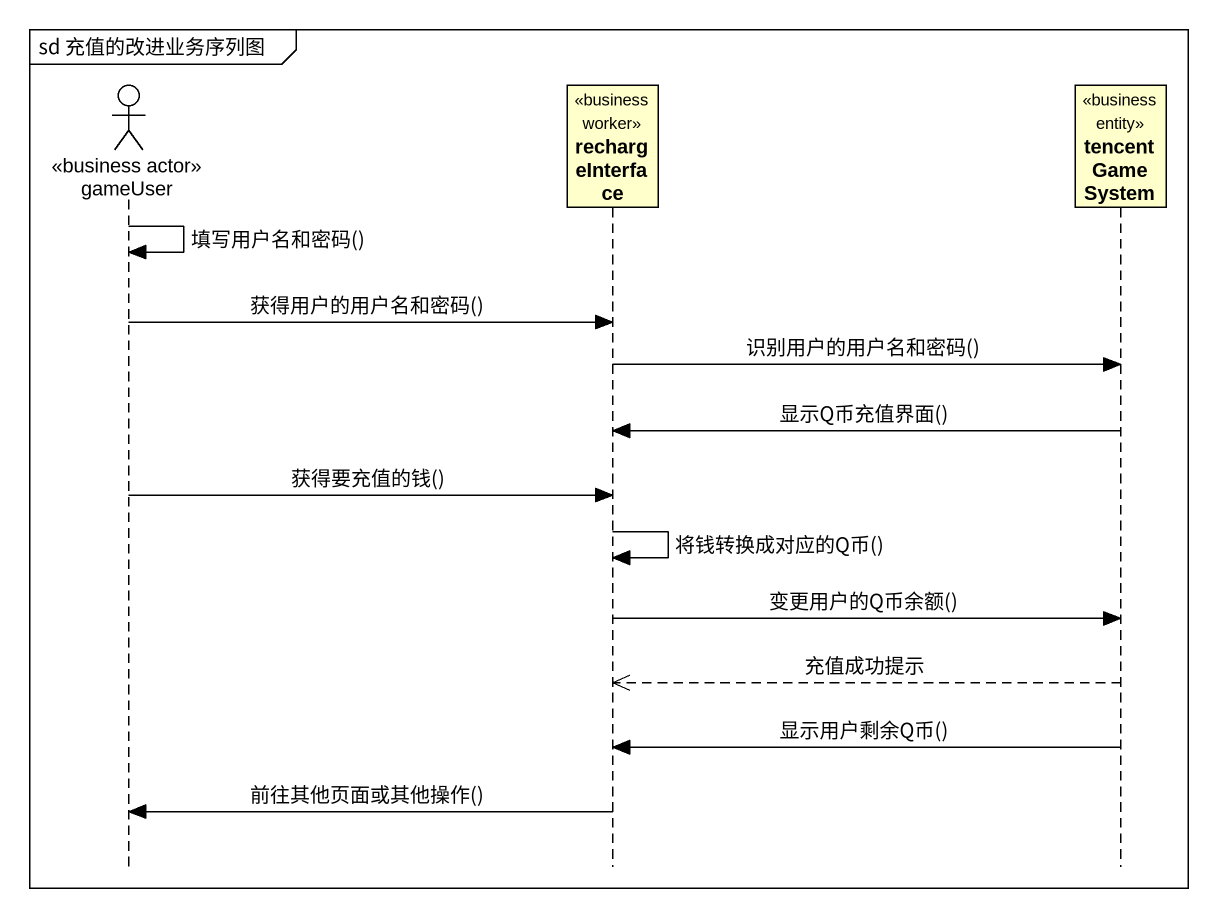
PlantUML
@startuml
mainframe sd 充值的改进业务序列图
hide footbox
actor gameUser <<business actor>>
participant rechargeInterface <<business worker>>
participant tencentGameSystem <<business entity>>

gameUser -> gameUser : 填写用户名和密码()
gameUser -> rechargeInterface : 获得用户的用户名和密码()
rechargeInterface -> tencentGameSystem : 识别用户的用户名和密码()
tencentGameSystem -> rechargeInterface : 显示Q币充值界面()
gameUser -> rechargeInterface : 获得要充值的钱()
rechargeInterface -> rechargeInterface : 将钱转换成对应的Q币()
rechargeInterface -> tencentGameSystem : 变更用户的Q币余额()
tencentGameSystem -->> rechargeInterface : 充值成功提示
tencentGameSystem -> rechargeInterface : 显示用户剩余Q币()
rechargeInterface -> gameUser : 前往其他页面或其他操作()
@enduml
